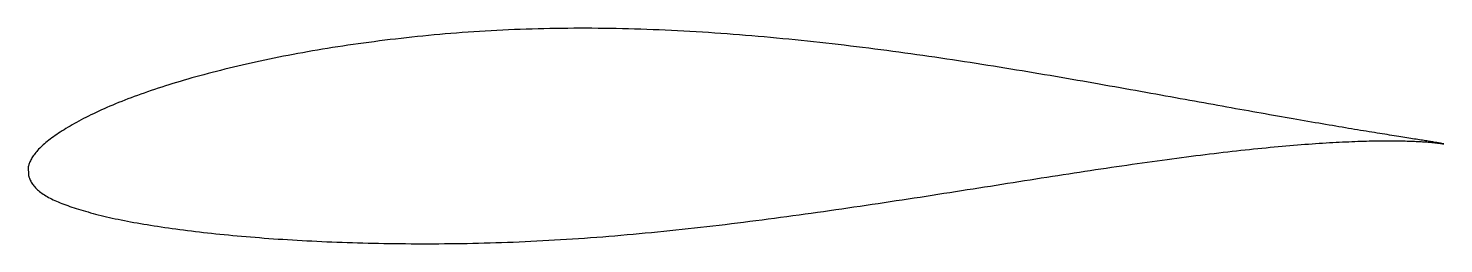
# Model space of a CAD drawing. Header units: metres. Extents: x -16.8 to 34.2, y -2.8 to 4.9.
import ezdxf

# ---------------------------------------------------------------- set-up
doc = ezdxf.new("R2010")
doc.units = ezdxf.units.M

msp = doc.modelspace()

# ---------------------------------------------------------------- linework, layer by layer
msp.add_lwpolyline([(34.187, 0.765), (34.186, 0.765), (34.183, 0.766), (34.178, 0.767), (34.171, 0.769), (34.162, 0.771), (34.152, 0.773), (34.139, 0.776), (34.124, 0.779), (34.108, 0.782), (34.089, 0.786), (34.069, 0.79), (34.046, 0.794), (34.022, 0.799), (33.996, 0.803), (33.967, 0.809), (33.937, 0.814), (33.905, 0.819), (33.871, 0.825), (33.835, 0.831), (33.797, 0.838), (33.758, 0.844), (33.716, 0.851), (33.672, 0.858), (33.627, 0.866), (33.579, 0.874), (33.53, 0.882), (33.479, 0.89), (33.426, 0.898), (33.371, 0.907), (33.314, 0.916), (33.255, 0.926), (33.194, 0.935), (33.132, 0.945), (33.067, 0.956), (33.001, 0.966), (32.933, 0.977), (32.863, 0.988), (32.791, 1), (32.717, 1.011), (32.642, 1.023), (32.564, 1.036), (32.485, 1.048), (32.404, 1.061), (32.321, 1.074), (32.237, 1.088), (32.15, 1.102), (32.062, 1.116), (31.972, 1.13), (31.88, 1.145), (31.786, 1.16), (31.691, 1.176), (31.594, 1.191), (31.495, 1.208), (31.394, 1.224), (31.292, 1.241), (31.188, 1.258), (31.082, 1.275), (30.975, 1.293), (30.865, 1.311), (30.754, 1.33), (30.642, 1.348), (30.527, 1.368), (30.411, 1.387), (30.294, 1.407), (30.174, 1.427), (30.053, 1.448), (29.931, 1.469), (29.807, 1.49), (29.681, 1.511), (29.553, 1.533), (29.424, 1.556), (29.294, 1.578), (29.161, 1.601), (29.028, 1.624), (28.892, 1.648), (28.755, 1.672), (28.617, 1.696), (28.477, 1.721), (28.335, 1.746), (28.192, 1.771), (28.048, 1.796), (27.902, 1.822), (27.755, 1.848), (27.606, 1.875), (27.455, 1.902), (27.303, 1.929), (27.15, 1.956), (26.996, 1.984), (26.839, 2.012), (26.682, 2.04), (26.523, 2.069), (26.363, 2.098), (26.201, 2.127), (26.039, 2.156), (25.874, 2.186), (25.709, 2.215), (25.542, 2.246), (25.374, 2.276), (25.204, 2.307), (25.034, 2.338), (24.862, 2.369), (24.688, 2.4), (24.514, 2.432), (24.338, 2.463), (24.162, 2.495), (23.984, 2.527), (23.804, 2.56), (23.624, 2.593), (23.442, 2.625), (23.26, 2.658), (23.076, 2.691), (22.891, 2.724), (22.705, 2.758), (22.518, 2.791), (22.33, 2.825), (22.141, 2.858), (21.951, 2.892), (21.76, 2.926), (21.567, 2.96), (21.374, 2.993), (21.18, 3.028), (20.985, 3.062), (20.789, 3.096), (20.592, 3.13), (20.394, 3.164), (20.195, 3.198), (19.996, 3.232), (19.795, 3.266), (19.594, 3.3), (19.391, 3.334), (19.188, 3.368), (18.985, 3.402), (18.78, 3.435), (18.575, 3.469), (18.368, 3.503), (18.161, 3.536), (17.954, 3.569), (17.745, 3.602), (17.536, 3.636), (17.327, 3.668), (17.116, 3.701), (16.905, 3.734), (16.694, 3.766), (16.481, 3.798), (16.269, 3.83), (16.055, 3.862), (15.841, 3.893), (15.627, 3.924), (15.411, 3.955), (15.196, 3.986), (14.98, 4.016), (14.763, 4.046), (14.546, 4.076), (14.329, 4.105), (14.111, 4.134), (13.892, 4.163), (13.674, 4.191), (13.455, 4.219), (13.235, 4.246), (13.015, 4.273), (12.795, 4.3), (12.575, 4.326), (12.354, 4.353), (12.133, 4.378), (11.912, 4.403), (11.69, 4.427), (11.469, 4.452), (11.247, 4.475), (11.024, 4.498), (10.802, 4.521), (10.58, 4.544), (10.357, 4.565), (10.134, 4.587), (9.911, 4.607), (9.689, 4.627), (9.465, 4.647), (9.242, 4.666), (9.019, 4.685), (8.796, 4.703), (8.573, 4.72), (8.35, 4.737), (8.127, 4.753), (7.904, 4.769), (7.681, 4.784), (7.458, 4.798), (7.235, 4.812), (7.012, 4.825), (6.79, 4.837), (6.567, 4.849), (6.345, 4.86), (6.123, 4.87), (5.901, 4.88), (5.68, 4.889), (5.458, 4.897), (5.237, 4.905), (5.016, 4.912), (4.796, 4.918), (4.575, 4.924), (4.355, 4.929), (4.136, 4.933), (3.917, 4.936), (3.698, 4.938), (3.479, 4.94), (3.261, 4.941), (3.043, 4.941), (2.826, 4.94), (2.609, 4.939), (2.393, 4.937), (2.177, 4.934), (1.962, 4.93), (1.747, 4.926), (1.533, 4.921), (1.319, 4.915), (1.106, 4.908), (0.893, 4.901), (0.681, 4.892), (0.47, 4.883), (0.259, 4.873), (0.049, 4.863), (-0.16, 4.852), (-0.369, 4.84), (-0.577, 4.827), (-0.784, 4.814), (-0.991, 4.799), (-1.197, 4.784), (-1.402, 4.769), (-1.606, 4.752), (-1.809, 4.736), (-2.012, 4.718), (-2.214, 4.7), (-2.415, 4.681), (-2.615, 4.661), (-2.815, 4.641), (-3.013, 4.62), (-3.211, 4.599), (-3.407, 4.577), (-3.603, 4.554), (-3.798, 4.531), (-3.991, 4.507), (-4.184, 4.483), (-4.376, 4.458), (-4.567, 4.433), (-4.757, 4.407), (-4.946, 4.381), (-5.134, 4.355), (-5.32, 4.327), (-5.506, 4.299), (-5.69, 4.271), (-5.874, 4.242), (-6.056, 4.213), (-6.238, 4.184), (-6.418, 4.153), (-6.597, 4.123), (-6.774, 4.091), (-6.951, 4.06), (-7.126, 4.028), (-7.301, 3.996), (-7.474, 3.963), (-7.645, 3.929), (-7.816, 3.896), (-7.985, 3.862), (-8.153, 3.827), (-8.32, 3.792), (-8.485, 3.757), (-8.649, 3.721), (-8.812, 3.685), (-8.973, 3.649), (-9.134, 3.612), (-9.292, 3.575), (-9.45, 3.537), (-9.606, 3.5), (-9.76, 3.462), (-9.913, 3.423), (-10.065, 3.385), (-10.215, 3.346), (-10.364, 3.307), (-10.512, 3.267), (-10.658, 3.227), (-10.802, 3.187), (-10.945, 3.147), (-11.087, 3.107), (-11.227, 3.066), (-11.365, 3.025), (-11.502, 2.984), (-11.638, 2.943), (-11.772, 2.901), (-11.904, 2.859), (-12.035, 2.817), (-12.164, 2.775), (-12.292, 2.733), (-12.418, 2.69), (-12.542, 2.648), (-12.665, 2.605), (-12.786, 2.562), (-12.906, 2.519), (-13.023, 2.476), (-13.14, 2.433), (-13.254, 2.389), (-13.367, 2.345), (-13.478, 2.302), (-13.588, 2.258), (-13.696, 2.214), (-13.802, 2.17), (-13.906, 2.126), (-14.009, 2.081), (-14.11, 2.037), (-14.209, 1.993), (-14.307, 1.948), (-14.403, 1.903), (-14.497, 1.859), (-14.589, 1.814), (-14.679, 1.769), (-14.768, 1.725), (-14.855, 1.68), (-14.94, 1.635), (-15.024, 1.59), (-15.105, 1.546), (-15.185, 1.501), (-15.263, 1.457), (-15.339, 1.413), (-15.413, 1.369), (-15.486, 1.325), (-15.556, 1.282), (-15.625, 1.238), (-15.692, 1.195), (-15.757, 1.152), (-15.82, 1.11), (-15.882, 1.067), (-15.941, 1.025), (-15.999, 0.983), (-16.055, 0.941), (-16.109, 0.9), (-16.161, 0.859), (-16.211, 0.817), (-16.259, 0.776), (-16.305, 0.736), (-16.35, 0.695), (-16.392, 0.655), (-16.433, 0.614), (-16.472, 0.574), (-16.509, 0.534), (-16.543, 0.494), (-16.576, 0.455), (-16.608, 0.416), (-16.637, 0.377), (-16.664, 0.338), (-16.689, 0.3), (-16.713, 0.263), (-16.734, 0.226), (-16.754, 0.19), (-16.771, 0.154), (-16.787, 0.12), (-16.801, 0.087), (-16.813, 0.056), (-16.823, 0.027), (-16.831, 0), (-16.837, -0.022), (-16.842, -0.039), (-16.845, -0.051), (-16.838, -0.377), (-16.837, -0.379), (-16.834, -0.387), (-16.829, -0.399), (-16.822, -0.418), (-16.812, -0.443), (-16.801, -0.472), (-16.788, -0.505), (-16.772, -0.538), (-16.755, -0.573), (-16.736, -0.609), (-16.715, -0.644), (-16.692, -0.679), (-16.667, -0.714), (-16.64, -0.749), (-16.611, -0.784), (-16.58, -0.818), (-16.547, -0.851), (-16.513, -0.884), (-16.476, -0.917), (-16.438, -0.949), (-16.397, -0.981), (-16.355, -1.012), (-16.311, -1.043), (-16.265, -1.073), (-16.217, -1.103), (-16.167, -1.132), (-16.115, -1.161), (-16.062, -1.19), (-16.006, -1.218), (-15.949, -1.246), (-15.89, -1.274), (-15.829, -1.301), (-15.766, -1.328), (-15.701, -1.354), (-15.634, -1.381), (-15.566, -1.407), (-15.496, -1.433), (-15.423, -1.459), (-15.349, -1.485), (-15.274, -1.511), (-15.196, -1.537), (-15.116, -1.562), (-15.035, -1.588), (-14.952, -1.614), (-14.867, -1.639), (-14.78, -1.664), (-14.692, -1.689), (-14.602, -1.714), (-14.51, -1.739), (-14.416, -1.764), (-14.32, -1.788), (-14.223, -1.812), (-14.124, -1.836), (-14.023, -1.86), (-13.92, -1.884), (-13.816, -1.907), (-13.71, -1.93), (-13.603, -1.953), (-13.493, -1.975), (-13.382, -1.997), (-13.27, -2.019), (-13.155, -2.041), (-13.039, -2.063), (-12.921, -2.084), (-12.802, -2.105), (-12.681, -2.125), (-12.559, -2.146), (-12.434, -2.166), (-12.309, -2.186), (-12.181, -2.206), (-12.052, -2.226), (-11.922, -2.245), (-11.789, -2.264), (-11.656, -2.283), (-11.521, -2.301), (-11.384, -2.319), (-11.245, -2.337), (-11.106, -2.355), (-10.964, -2.373), (-10.821, -2.39), (-10.677, -2.407), (-10.531, -2.424), (-10.384, -2.44), (-10.235, -2.456), (-10.085, -2.472), (-9.934, -2.488), (-9.781, -2.503), (-9.626, -2.518), (-9.471, -2.533), (-9.314, -2.547), (-9.155, -2.562), (-8.995, -2.575), (-8.834, -2.589), (-8.671, -2.602), (-8.508, -2.615), (-8.342, -2.628), (-8.176, -2.64), (-8.008, -2.652), (-7.839, -2.664), (-7.669, -2.675), (-7.497, -2.686), (-7.325, -2.696), (-7.151, -2.706), (-6.976, -2.716), (-6.799, -2.726), (-6.622, -2.735), (-6.443, -2.743), (-6.263, -2.752), (-6.082, -2.76), (-5.9, -2.767), (-5.717, -2.774), (-5.533, -2.781), (-5.347, -2.787), (-5.161, -2.793), (-4.974, -2.799), (-4.785, -2.804), (-4.595, -2.809), (-4.405, -2.813), (-4.213, -2.817), (-4.021, -2.821), (-3.828, -2.824), (-3.633, -2.827), (-3.438, -2.829), (-3.241, -2.831), (-3.044, -2.832), (-2.846, -2.833), (-2.647, -2.834), (-2.448, -2.834), (-2.247, -2.833), (-2.045, -2.832), (-1.843, -2.831), (-1.64, -2.829), (-1.436, -2.827), (-1.232, -2.824), (-1.026, -2.82), (-0.82, -2.816), (-0.614, -2.811), (-0.406, -2.806), (-0.198, -2.8), (0.011, -2.794), (0.22, -2.787), (0.431, -2.78), (0.641, -2.772), (0.853, -2.763), (1.065, -2.754), (1.277, -2.744), (1.49, -2.734), (1.704, -2.723), (1.918, -2.711), (2.133, -2.699), (2.348, -2.686), (2.563, -2.673), (2.779, -2.659), (2.996, -2.644), (3.213, -2.629), (3.43, -2.613), (3.648, -2.597), (3.866, -2.58), (4.084, -2.562), (4.303, -2.544), (4.522, -2.526), (4.742, -2.507), (4.961, -2.487), (5.181, -2.467), (5.402, -2.446), (5.622, -2.425), (5.843, -2.403), (6.064, -2.381), (6.285, -2.358), (6.506, -2.335), (6.728, -2.312), (6.949, -2.288), (7.171, -2.263), (7.393, -2.238), (7.615, -2.213), (7.837, -2.187), (8.059, -2.161), (8.281, -2.135), (8.503, -2.108), (8.725, -2.081), (8.947, -2.053), (9.169, -2.025), (9.391, -1.996), (9.613, -1.968), (9.835, -1.939), (10.057, -1.91), (10.279, -1.88), (10.501, -1.851), (10.722, -1.821), (10.943, -1.79), (11.164, -1.76), (11.385, -1.729), (11.606, -1.698), (11.827, -1.667), (12.047, -1.636), (12.267, -1.604), (12.487, -1.572), (12.706, -1.54), (12.925, -1.508), (13.144, -1.476), (13.363, -1.444), (13.581, -1.411), (13.798, -1.379), (14.016, -1.346), (14.233, -1.313), (14.449, -1.28), (14.665, -1.247), (14.881, -1.214), (15.096, -1.181), (15.311, -1.148), (15.525, -1.115), (15.739, -1.082), (15.952, -1.048), (16.164, -1.015), (16.376, -0.982), (16.588, -0.949), (16.798, -0.915), (17.009, -0.882), (17.218, -0.849), (17.427, -0.816), (17.635, -0.783), (17.843, -0.751), (18.05, -0.718), (18.256, -0.686), (18.461, -0.653), (18.666, -0.621), (18.87, -0.589), (19.073, -0.557), (19.276, -0.525), (19.477, -0.494), (19.678, -0.462), (19.878, -0.431), (20.077, -0.4), (20.275, -0.369), (20.472, -0.339), (20.669, -0.308), (20.864, -0.279), (21.059, -0.249), (21.253, -0.219), (21.445, -0.19), (21.637, -0.161), (21.828, -0.132), (22.018, -0.104), (22.207, -0.076), (22.394, -0.049), (22.581, -0.021), (22.767, 0.006), (22.951, 0.033), (23.135, 0.059), (23.317, 0.085), (23.499, 0.111), (23.679, 0.136), (23.858, 0.161), (24.036, 0.185), (24.213, 0.209), (24.388, 0.233), (24.563, 0.256), (24.736, 0.279), (24.908, 0.302), (25.079, 0.324), (25.248, 0.345), (25.417, 0.366), (25.583, 0.387), (25.749, 0.408), (25.914, 0.427), (26.077, 0.447), (26.239, 0.466), (26.399, 0.484), (26.558, 0.503), (26.716, 0.52), (26.872, 0.537), (27.028, 0.554), (27.181, 0.571), (27.333, 0.587), (27.484, 0.602), (27.634, 0.617), (27.782, 0.632), (27.928, 0.646), (28.073, 0.66), (28.217, 0.673), (28.359, 0.686), (28.5, 0.698), (28.639, 0.71), (28.777, 0.722), (28.913, 0.733), (29.047, 0.744), (29.18, 0.754), (29.312, 0.764), (29.442, 0.773), (29.57, 0.782), (29.697, 0.791), (29.822, 0.799), (29.946, 0.807), (30.068, 0.814), (30.188, 0.821), (30.307, 0.827), (30.424, 0.833), (30.539, 0.839), (30.653, 0.844), (30.765, 0.849), (30.876, 0.854), (30.984, 0.858), (31.091, 0.862), (31.197, 0.865), (31.3, 0.868), (31.402, 0.871), (31.502, 0.874), (31.601, 0.876), (31.698, 0.877), (31.793, 0.879), (31.886, 0.88), (31.977, 0.881), (32.067, 0.881), (32.155, 0.882), (32.241, 0.882), (32.326, 0.881), (32.408, 0.881), (32.489, 0.88), (32.568, 0.879), (32.645, 0.878), (32.72, 0.876), (32.794, 0.875), (32.865, 0.873), (32.935, 0.871), (33.003, 0.868), (33.069, 0.866), (33.133, 0.863), (33.196, 0.861), (33.256, 0.858), (33.315, 0.855), (33.372, 0.852), (33.427, 0.848), (33.48, 0.845), (33.531, 0.841), (33.58, 0.838), (33.627, 0.834), (33.673, 0.831), (33.716, 0.827), (33.758, 0.823), (33.798, 0.819), (33.836, 0.816), (33.871, 0.812), (33.905, 0.808), (33.937, 0.804), (33.968, 0.801), (33.996, 0.797), (34.022, 0.794), (34.046, 0.79), (34.069, 0.787), (34.089, 0.784), (34.108, 0.781), (34.124, 0.778), (34.139, 0.775), (34.152, 0.773), (34.162, 0.771), (34.171, 0.769), (34.178, 0.767), (34.183, 0.766), (34.186, 0.765), (34.187, 0.765)], close=True)

doc.saveas('drawing.dxf')
